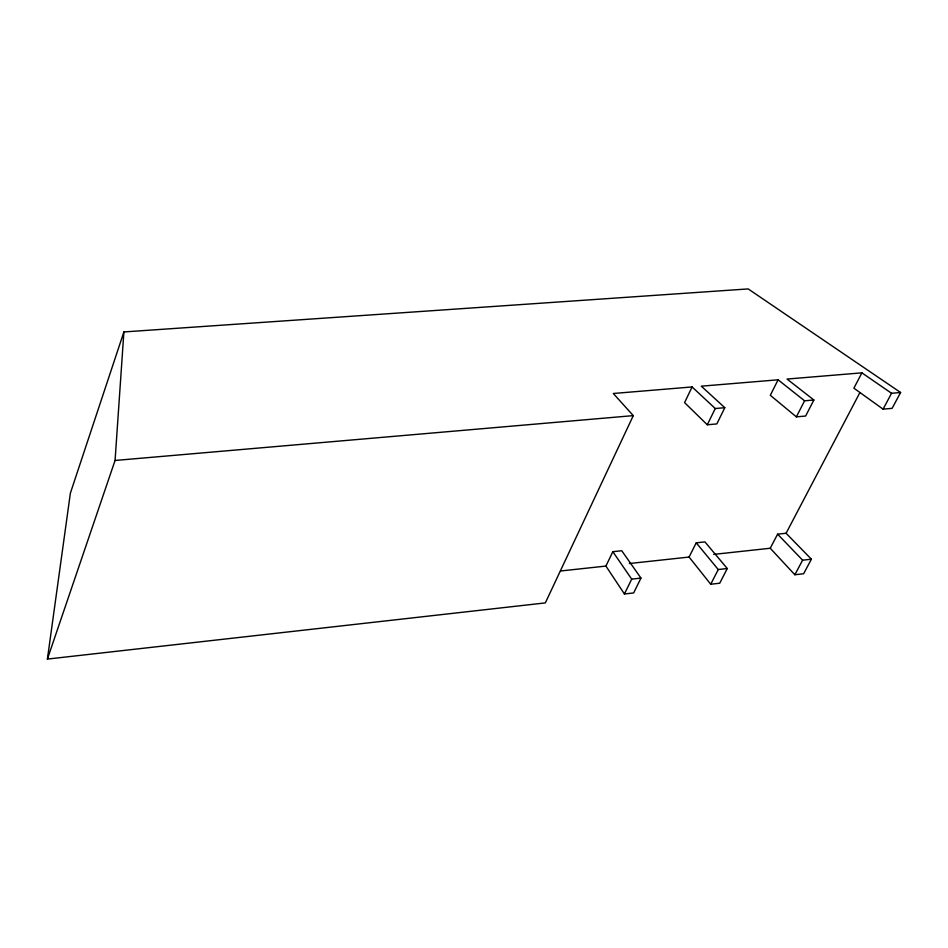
<?xml version="1.0" encoding="UTF-8"?>
<svg xmlns="http://www.w3.org/2000/svg" width="948" height="948" viewBox="0 0 948 948"><rect width="100%" height="100%" fill="white"/><g stroke="black" fill="none" stroke-linecap="round" stroke-linejoin="round"><path stroke-width="1.42" d="M692.111 386.95L684.575 402.604L707.291 424.775L716.83 423.934L724.805 407.699L715.254 408.529L692.111 386.95L613.297 393.491L633.288 415.627L545.337 602.904L47.4 659.085L115.064 460.467L123.892 331.942L748.173 288.915L900.6 392.496L892.115 408.351L883.086 409.157L853.887 388.17L861.898 372.848L891.547 393.278L900.6 392.496M47.4 659.085L70.377 493.161L123.892 331.942M605.914 566.075L612.835 551.689L621.746 550.741L640.955 578.09L633.655 592.938L624.424 593.981L605.914 566.075L560.517 570.992M624.424 593.981L631.7 579.121L640.955 578.09M707.291 424.775L715.254 408.529M689.089 557.057L696.235 542.825L704.933 541.901L727.27 568.539L719.722 583.221L710.727 584.241L689.089 557.057L629.377 563.527M813.882 399.997L804.579 400.803L778.095 379.804L770.321 395.292L796.367 416.859L805.634 416.03L813.882 399.997L787.053 379.058L861.898 372.848M710.727 584.241L718.252 569.535L727.27 568.539M796.367 416.859L804.579 400.803M770.238 548.252L777.609 534.162L786.093 533.262L811.405 559.213L803.62 573.753L794.851 574.749L770.238 548.252L713.702 554.39M786.093 533.262L859.872 392.638M794.851 574.749L802.612 560.185L811.405 559.213M883.086 409.157L891.547 393.278M115.064 460.467L633.288 415.627M778.095 379.804L701.307 386.18L724.805 407.699M777.609 534.162L802.612 560.185M696.235 542.825L718.252 569.535M612.835 551.689L631.7 579.121"/></g></svg>
